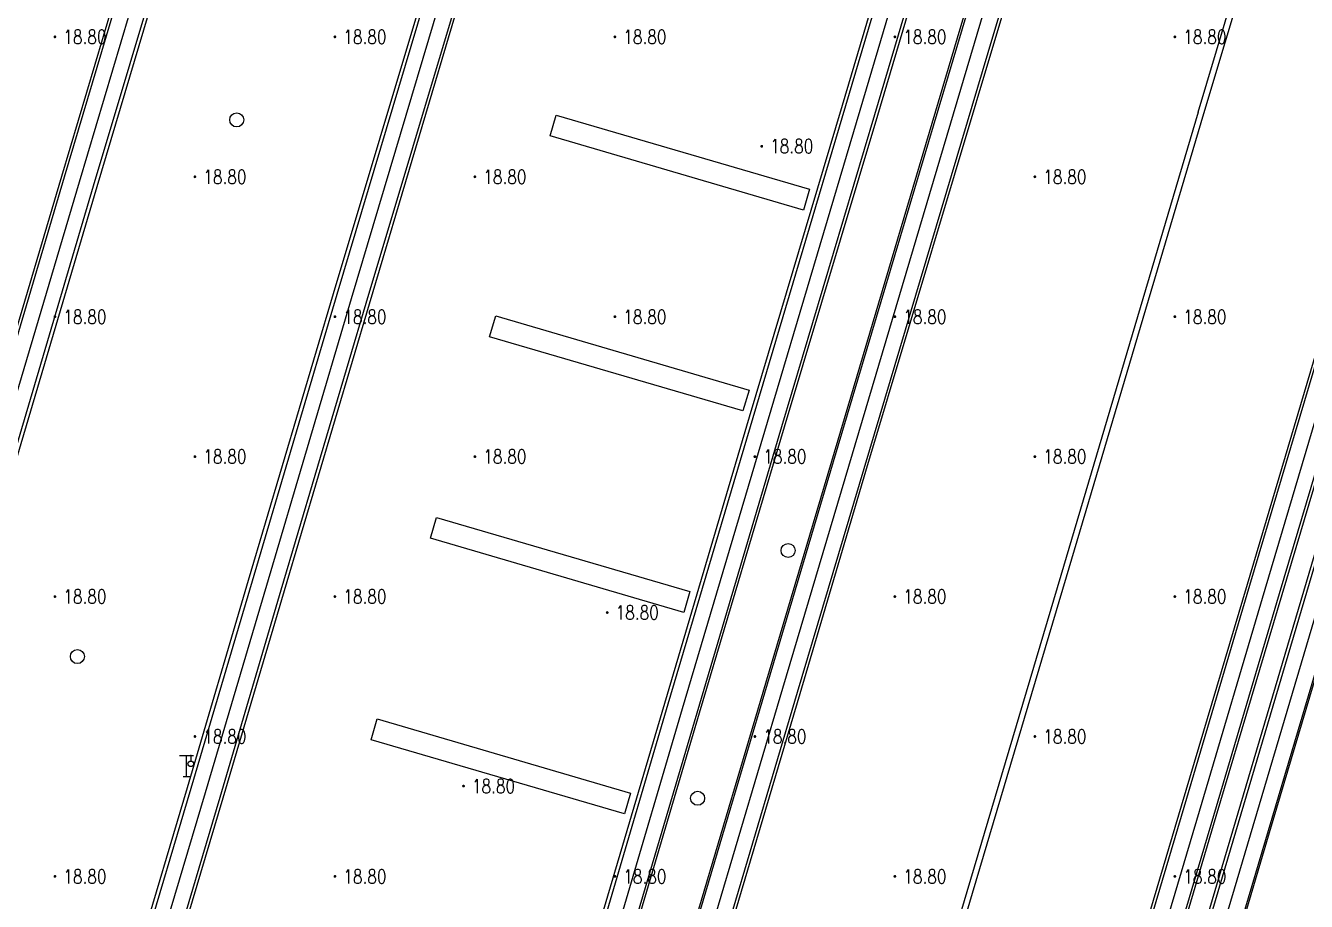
# Model space of a CAD drawing. Extents: x 404846 to 408477, y 3390929 to 3392894.
# Drawn here: x 405959.3 to 406050.8, y 3392022.6 to 3392085.2 of the extents above; entities that cross this region are included whole.
import ezdxf
from ezdxf.enums import TextEntityAlignment as Align

# ---------------------------------------------------------------- set-up
doc = ezdxf.new("R2010")
doc.units = 0
doc.header["$LTSCALE"] = 0.5
doc.header["$PDSIZE"] = 0.2
doc.layers.get('0').update_dxf_attribs({"linetype": 'CONTINUOUS'})
for name, color, linetype in [('3221', 6, 'CONTINUOUS'), ('DLSS', 4, 'CONTINUOUS'), ('FZTZ', 7, 'CONTINUOUS'), ('GCD', 1, 'CONTINUOUS'), ('GXYZ', 2, 'CONTINUOUS'), ('SXSS', 5, 'CONTINUOUS'), ('ZBTZ', 3, 'CONTINUOUS')]:
    doc.layers.add(name, color=color, linetype=linetype)
doc.styles.add('HZ', font='rs.shx', dxfattribs={"width": 0.8, "bigfont": 'hztxt.shx'})
doc.linetypes.add('1161', pattern='A,0,[149,AAA.SHX,S=0.15,R=0,X=0,Y=0],-1.6', length=1.6)

# ---------------------------------------------------------------- blocks, each defined once
blk = doc.blocks.new('gc063')
for p, q in [((-1, 3), (1, 3)), ((0, 0), (0, 3)), ((0.6, 3), (0.6, 2.2)), ((-0.5, 0), (0.5, 0))]:
    blk.add_line(p, q)
blk.add_circle((0.6, 1.8), 0.4)
blk.add_point((0.6, 3))
blk.add_point((0.6, 3))
blk = doc.blocks.new('GC200')
at = {"linetype": 'Continuous', "const_width": 0.2, "flags": 128}
blk.add_lwpolyline([(-0.1, 0, 1), (0.1, 0, 1)], format="xyb", close=True, dxfattribs=at)
blk = doc.blocks.new('gc188')
blk.add_circle((0, 0), 1)

msp = doc.modelspace()

# ---------------------------------------------------------------- linework, layer by layer
at = {"layer": '3221', "color": 6}
msp.add_polyline3d([(405956.729, 3392161.398, 18.927), (405941.127, 3392108.887, 18.738), (405933.382, 3392082.829, 18.777), (405910.571, 3392005.83, 18.647), (405901.442, 3391975.049, 18.79), (405894.062, 3391950.048, 18.764), (405883.561, 3391914.691, 18.764), (405862.385, 3391843.269, 18.779), (405851.78, 3391807.605, 18.92), (405881.47, 3391798.688, 18.775), (405892.099, 3391834.434, 18.593), (405913.28, 3391905.872, 18.605), (405923.779, 3391941.222, 18.764), (405931.169, 3391966.254, 18.79), (405940.292, 3391997.016, 18.647), (405963.105, 3392074.023, 18.777), (405970.842, 3392100.056, 18.738), (405986.445, 3392152.569, 18.927)], close=True, dxfattribs=at)
for points in [[(405952.697, 3391855.963, 19.012), (405961.542, 3391885.756, 18.81), (405967.419, 3391905.494, 18.71), (405975.086, 3391931.432, 18.919), (405983.298, 3391959.114, 18.721), (405989.444, 3391979.814, 18.691), (405993.647, 3391994.035, 18.717), (405998.361, 3392009.915, 18.953), (406001.819, 3392021.556, 19.015), (406006.193, 3392036.387, 18.886), (406012.251, 3392056.836, 18.788), (406018.873, 3392079.137, 18.933), (406036.272, 3392137.785, 18.817), (406006.552, 3392146.602, 18.817), (405989.183, 3392088.056, 18.918), (405982.531, 3392065.651, 18.788), (405976.464, 3392045.174, 18.886), (405972.094, 3392030.354, 19.015), (405968.644, 3392018.74, 18.953), (405963.923, 3392002.839, 18.717), (405959.726, 3391988.638, 18.691), (405953.579, 3391967.934, 18.721)], [(406006.982, 3392016.29, 19.267), (406013.363, 3392037.825, 19.066), (406018.072, 3392053.696, 18.996), (406027.508, 3392085.461, 18.903), (406027.505, 3392085.45, 18.903), (406042.514, 3392136.046, 18.854), (406072.234, 3392127.23, 18.854), (406057.225, 3392076.633, 18.903), (406047.79, 3392044.873, 18.996), (406043.084, 3392029.013, 19.066), (406036.71, 3392007.501, 19.267)], [(406043.188, 3392015.292, 18.985), (406052.387, 3392046.324, 18.824), (406058.253, 3392066.131, 18.754), (406058.257, 3392066.143, 18.754), (406076.036, 3392126.089, 18.695), (406105.756, 3392117.275, 18.695), (406087.977, 3392057.328, 18.754), (406082.11, 3392037.517, 18.824), (406072.91, 3392006.484, 18.985)]]:
    msp.add_polyline3d(points, dxfattribs=at)
at = {"layer": 'FZTZ', "linetype": 'Continuous', "flags": 128}
for points, elevation in [([(405997.164, 3392078.787), (406015.263, 3392073.488), (406014.827, 3392072.001), (405996.729, 3392077.3), (405997.164, 3392078.787)], 28.45), ([(405992.845, 3392064.432), (406010.944, 3392059.133), (406010.509, 3392057.646), (405992.41, 3392062.945), (405992.845, 3392064.432)], 28.188), ([(405988.612, 3392050.031), (406006.711, 3392044.732), (406006.276, 3392043.245), (405988.177, 3392048.544), (405988.612, 3392050.031)], 28.146), ([(405984.38, 3392035.635), (406002.478, 3392030.336), (406002.043, 3392028.849), (405983.944, 3392034.148), (405984.38, 3392035.635)], 28.03)]:
    msp.add_lwpolyline(points, close=True, dxfattribs=dict(at, elevation=elevation))
at = {"layer": 'SXSS', "linetype": 'Continuous', "flags": 128}
for points, elevation in [([(406043.02, 3392078.993), (406047.582, 3392094.247), (406047.965, 3392094.132), (406043.403, 3392078.879), (406043.404, 3392078.88), (406033.597, 3392045.773), (406022.461, 3392008.247), (406013.55, 3391977.985)], 18.838), ([(406043.02, 3392078.993), (406033.213, 3392045.887), (406022.077, 3392008.361), (406013.166, 3391978.098), (406013.166, 3391978.099), (406006.269, 3391954.897), (405995.489, 3391918.534), (405988.215, 3391894.051)], 18.778)]:
    msp.add_lwpolyline(points, dxfattribs=dict(at, elevation=elevation))
at = {"layer": 'ZBTZ', "linetype": '1161', "flags": 128}
for points, elevation in [([(405987.426, 3392154.296), (405988.256, 3392154.061), (405987.701, 3392152.195), (405972.098, 3392099.682), (405964.35, 3392073.654), (405941.575, 3391996.636), (405932.452, 3391965.874), (405925.063, 3391940.843), (405914.546, 3391905.496), (405893.36, 3391834.059), (405882.783, 3391798.487), (405881.182, 3391793.167), (405898.827, 3391787.909), (405900.434, 3391793.268), (405913.725, 3391838.099), (405921.753, 3391865.142), (405930.603, 3391894.954), (405936.421, 3391914.656), (405944.093, 3391940.61), (405952.31, 3391968.311), (405958.458, 3391989.014), (405962.656, 3392003.215), (405967.377, 3392019.116), (405970.826, 3392030.729), (405975.197, 3392045.549), (405981.264, 3392066.027), (405987.919, 3392088.321), (406005.319, 3392146.968), (406005.822, 3392148.818), (406006.771, 3392148.528)], 18.806), ([(405969.767, 3392100.375), (405962.03, 3392074.342), (405939.267, 3391997.32), (405930.144, 3391966.557), (405922.754, 3391941.525), (405912.255, 3391906.176), (405891.222, 3391835.239), (405880.549, 3391799.381), (405882.634, 3391798.761), (405893.174, 3391834.115), (405914.354, 3391905.553), (405924.853, 3391940.903), (405932.227, 3391965.941), (405941.349, 3391996.703), (405964.113, 3392073.724), (405971.89, 3392099.744), (405987.431, 3392152.048), (405985.347, 3392152.667), (405974.523, 3392116.24)], 18.738), ([(405969.567, 3392100.435), (405961.83, 3392074.402), (405939.016, 3391997.394), (405929.942, 3391966.617), (405922.562, 3391941.584), (405912.063, 3391906.233), (405890.985, 3391835.141), (405880.275, 3391799.233), (405878.67, 3391793.899), (405851.551, 3391801.953), (405853.117, 3391807.318), (405863.692, 3391842.881), (405884.793, 3391914.325), (405895.324, 3391949.676), (405902.704, 3391974.676), (405911.832, 3392005.456), (405934.662, 3392082.449), (405942.406, 3392108.507), (405951.666, 3392139.637), (405966.329, 3392135.276)], 18.776), ([(406017.826, 3392079.448), (406011.204, 3392057.147), (406005.145, 3392036.697), (406000.772, 3392021.866), (405997.314, 3392010.226), (405992.599, 3391994.345), (405988.396, 3391980.124), (405982.278, 3391959.417), (405974.065, 3391931.734), (405966.292, 3391905.801), (405960.488, 3391886.067), (405951.643, 3391856.275), (405943.287, 3391827.987), (405930.419, 3391784.588), (405932.489, 3391783.974), (405945.407, 3391827.396), (405953.8, 3391855.636), (405962.645, 3391885.43), (405968.448, 3391905.189), (405976.115, 3391931.127), (405984.327, 3391958.809), (405990.478, 3391979.509), (405994.681, 3391993.728), (405999.395, 3392009.608), (406002.853, 3392021.25), (406007.227, 3392036.081), (406013.285, 3392056.53), (406019.926, 3392078.825), (406037.26, 3392137.25), (406035.156, 3392137.874), (406029.043, 3392117.267), (406017.823, 3392079.449)], 18.828), ([(406071.079, 3392127.192), (406073.176, 3392126.57), (406058.271, 3392076.323), (406048.82, 3392044.567), (406044.114, 3392028.708), (406037.741, 3392007.197), (406031.675, 3391986.633), (406026.657, 3391969.631), (406020.889, 3391950.197), (406011.052, 3391916.947), (406003.022, 3391889.96), (405995.553, 3391864.936), (405991.3, 3391850.509), (405984.197, 3391826.685), (405978.871, 3391808.556), (405968.447, 3391773.326), (405966.375, 3391773.939), (405976.799, 3391809.169), (405982.12, 3391827.3), (405989.223, 3391851.125), (405993.476, 3391865.55), (406000.934, 3391890.575), (406008.957, 3391917.571), (406018.793, 3391950.817), (406024.541, 3391970.256), (406029.576, 3391987.252), (406035.642, 3392007.817), (406042.016, 3392029.33), (406046.722, 3392045.19), (406056.157, 3392076.951)], 18.848), ([(405996.98, 3392109.756), (405990.42, 3392087.585), (405983.796, 3392065.276), (405977.73, 3392044.8), (405973.359, 3392029.979), (405969.909, 3392018.364), (405965.188, 3392002.465), (405960.983, 3391988.265), (405954.835, 3391967.561), (405946.618, 3391939.862), (405938.95, 3391913.906), (405933.088, 3391894.215), (405924.238, 3391864.405), (405916.051, 3391836.797), (405907.627, 3391808.451), (405934.86, 3391800.368), (405942.999, 3391828.072), (405951.355, 3391856.36), (405960.2, 3391886.152), (405966.004, 3391905.886), (405973.791, 3391931.815), (405982.004, 3391959.498), (405988.17, 3391980.191), (405992.373, 3391994.412), (405997.088, 3392010.293), (406000.546, 3392021.933), (406004.919, 3392036.764), (406010.978, 3392057.214), (406017.62, 3392079.509), (406028.696, 3392116.842), (406017.908, 3392120.045), (406013.966, 3392121.216)], 18.831), ([(406060.084, 3392090.99), (406055.954, 3392077.011), (406046.519, 3392045.25), (406041.813, 3392029.39), (406035.439, 3392007.877), (406029.373, 3391987.312), (406024.326, 3391970.319), (406018.578, 3391950.88), (406008.742, 3391917.635), (406000.686, 3391890.649), (405993.229, 3391865.623), (405988.976, 3391851.198), (405981.873, 3391827.373), (405976.567, 3391809.238), (405966.064, 3391773.739), (405964.539, 3391768.492), (405937.247, 3391776.529), (405938.861, 3391781.813), (405949.387, 3391817.302), (405954.702, 3391835.411), (405961.81, 3391859.253), (405966.056, 3391873.654), (405973.48, 3391898.709), (405981.544, 3391925.734), (405991.365, 3391958.93), (405997.113, 3391978.367), (406002.136, 3391995.348), (406008.206, 3392015.928), (406014.586, 3392037.463), (406019.295, 3392053.333), (406028.79, 3392085.08), (406033.012, 3392099.08)], 18.872), ([(406093.639, 3392081.037), (406086.739, 3392057.695), (406080.888, 3392037.879), (406071.688, 3392006.846), (406064.042, 3391981.035), (406057.246, 3391958.146), (406048.747, 3391929.432), (406042.612, 3391908.786), (406035.971, 3391886.471), (406023.554, 3391844.443), (406015.655, 3391817.807), (406010.205, 3391799.444), (405999.644, 3391763.845), (405998.121, 3391758.826), (405997.71, 3391758.488), (405970.798, 3391766.486), (405972.976, 3391773.763), (405982.917, 3391807.362), (405988.255, 3391825.483), (405995.358, 3391849.306), (405999.612, 3391863.735), (406007.048, 3391888.771), (406015.102, 3391915.744), (406024.941, 3391949), (406030.675, 3391968.446), (406035.693, 3391985.447), (406041.758, 3392006.009), (406048.13, 3392027.517), (406052.835, 3392043.375), (406059.684, 3392066.19), (406066.428, 3392089.108)], 18.787)]:
    msp.add_lwpolyline(points, dxfattribs=dict(at, elevation=elevation))
for points, elevation in [([(405981.508, 3392065.955), (405975.441, 3392045.477), (405971.071, 3392030.656), (405967.621, 3392019.043), (405962.9, 3392003.142), (405958.651, 3391988.957), (405952.504, 3391968.253), (405944.287, 3391940.552), (405936.615, 3391914.599), (405930.815, 3391894.891), (405921.964, 3391865.079), (405900.686, 3391793.405), (405902.771, 3391792.787), (405924.027, 3391864.468), (405932.877, 3391894.278), (405938.739, 3391913.969), (405946.39, 3391939.929), (405954.608, 3391967.629), (405960.755, 3391988.332), (405964.984, 3392002.525), (405969.705, 3392018.425), (405973.155, 3392030.04), (405977.525, 3392044.861), (405983.592, 3392065.337), (405990.259, 3392087.627), (406007.591, 3392146.048), (406005.468, 3392146.678), (405988.136, 3392088.256), (405981.508, 3392065.955)], 18.839), ([(406026.288, 3392085.824), (406041.828, 3392138.29), (406038.068, 3392139.293), (406020.112, 3392078.77), (406013.441, 3392056.484), (406007.383, 3392036.035), (406003.009, 3392021.204), (405999.551, 3392009.562), (405994.836, 3391993.682), (405990.634, 3391979.463), (405984.501, 3391958.757), (405976.289, 3391931.076), (405968.622, 3391905.137), (405962.789, 3391885.387), (405953.944, 3391855.593), (405945.55, 3391827.354), (405931.967, 3391781.856), (405935.854, 3391780.683), (405946.945, 3391818.019), (405952.261, 3391836.133), (405959.37, 3391859.976), (405963.615, 3391874.375), (405971.04, 3391899.432), (405979.117, 3391926.457), (405988.937, 3391959.648), (405994.678, 3391979.086), (405999.691, 3391996.07), (406005.761, 3392016.651), (406012.143, 3392038.187), (406016.851, 3392054.058), (406026.288, 3392085.824)], 18.86), ([(406041.404, 3392136.026), (406043.477, 3392135.411), (406028.563, 3392085.136), (406028.322, 3392084.348), (406014.383, 3392037.523), (406008.002, 3392015.988), (406001.932, 3391995.408), (405996.907, 3391978.428), (405991.159, 3391958.991), (405981.338, 3391925.796), (405973.241, 3391898.777), (405965.825, 3391873.722), (405961.579, 3391859.321), (405954.47, 3391835.479), (405949.155, 3391817.37), (405938.729, 3391782.173), (405936.648, 3391782.792), (405947.079, 3391817.98), (405952.396, 3391836.093), (405959.505, 3391859.936), (405963.75, 3391874.336), (405971.174, 3391899.393), (405979.231, 3391926.423), (405989.051, 3391959.614), (405994.807, 3391979.048), (405999.819, 3391996.032), (406005.89, 3392016.613), (406012.271, 3392038.149), (406016.98, 3392054.02), (406026.178, 3392084.985), (406041.404, 3392136.026)], 18.889), ([(406057.035, 3392066.505), (406075.347, 3392128.252), (406073.988, 3392128.626), (406058.456, 3392076.268), (406049.001, 3392044.514), (406044.295, 3392028.654), (406037.922, 3392007.143), (406031.856, 3391986.579), (406026.838, 3391969.577), (406021.105, 3391950.133), (406011.267, 3391916.883), (406003.215, 3391889.912), (405995.776, 3391864.87), (405991.523, 3391850.443), (405984.42, 3391826.619), (405979.081, 3391808.494), (405968.029, 3391771.141), (405969.332, 3391770.726), (405980.465, 3391808.307), (405985.885, 3391826.639), (405993.775, 3391853.243), (406000.005, 3391874.399), (406006.242, 3391895.277), (406012.875, 3391917.632), (406019.004, 3391938.261), (406027.521, 3391966.98), (406034.309, 3391989.853), (406041.953, 3392015.658), (406051.153, 3392046.69), (406057.035, 3392066.505)], 18.819), ([(406066.022, 3392088.471), (406059.308, 3392065.831), (406053.466, 3392046.005), (406044.266, 3392014.972), (406036.622, 3391989.167), (406029.828, 3391966.288), (406021.306, 3391937.578), (406015.175, 3391916.947), (406008.522, 3391894.606), (406008.527, 3391894.606), (406002.333, 3391873.711), (405996.102, 3391852.555), (405988.212, 3391825.948), (405982.778, 3391807.622), (405972.283, 3391772.198), (405970.182, 3391772.821), (405980.676, 3391808.245), (405986.129, 3391826.566), (405994.019, 3391853.171), (406000.25, 3391874.327), (406006.444, 3391895.223), (406013.091, 3391917.568), (406019.221, 3391938.197), (406027.729, 3391966.911), (406034.523, 3391989.79), (406042.167, 3392015.594), (406051.366, 3392046.627), (406057.232, 3392066.433), (406057.22, 3392066.45), (406074.926, 3392126.152), (406077.014, 3392125.532), (406066.022, 3392088.471)], 18.79)]:
    msp.add_lwpolyline(points, close=True, dxfattribs=dict(at, elevation=elevation))

# ---------------------------------------------------------------- block references
at = {"layer": 'DLSS', "linetype": 'Continuous', "xscale": 0.5, "yscale": 0.5}
msp.add_blockref('gc063', (405970.762, 3392031.527, 19.128), dxfattribs=at)
at = {"layer": 'GCD', "linetype": 'Continuous'}
ref = msp.add_blockref('GC200', (405961.358, 3392084.379, 18.8), dxfattribs=dict(at, xscale=0.5, yscale=0.5, zscale=0.5))
ref.add_attrib('height', '18.80', dxfattribs={"linetype": 'Continuous', "height": 1, "style": 'HZ', "width": 0.8}).set_placement((405961.958, 3392084.379, 18.8), align=Align.MIDDLE_LEFT)
ref = msp.add_blockref('GC200', (405981.358, 3392084.379, 18.8), dxfattribs=dict(at, xscale=0.5, yscale=0.5, zscale=0.5))
ref.add_attrib('height', '18.80', dxfattribs={"linetype": 'Continuous', "height": 1, "style": 'HZ', "width": 0.8}).set_placement((405981.958, 3392084.379, 18.8), align=Align.MIDDLE_LEFT)
ref = msp.add_blockref('GC200', (406001.358, 3392084.379, 18.8), dxfattribs=dict(at, xscale=0.5, yscale=0.5, zscale=0.5))
ref.add_attrib('height', '18.80', dxfattribs={"linetype": 'Continuous', "height": 1, "style": 'HZ', "width": 0.8}).set_placement((406001.958, 3392084.379, 18.8), align=Align.MIDDLE_LEFT)
ref = msp.add_blockref('GC200', (406021.358, 3392084.379, 18.8), dxfattribs=dict(at, xscale=0.5, yscale=0.5, zscale=0.5))
ref.add_attrib('height', '18.80', dxfattribs={"linetype": 'Continuous', "height": 1, "style": 'HZ', "width": 0.8}).set_placement((406021.958, 3392084.379, 18.8), align=Align.MIDDLE_LEFT)
ref = msp.add_blockref('GC200', (406041.358, 3392084.379, 18.8), dxfattribs=dict(at, xscale=0.5, yscale=0.5, zscale=0.5))
ref.add_attrib('height', '18.80', dxfattribs={"linetype": 'Continuous', "height": 1, "style": 'HZ', "width": 0.8}).set_placement((406041.958, 3392084.379, 18.8), align=Align.MIDDLE_LEFT)
ref = msp.add_blockref('GC200', (406011.847, 3392076.556, 18.8), dxfattribs=dict(at, xscale=0.5, yscale=0.5, zscale=0.5))
ref.add_attrib('height', '18.80', dxfattribs={"linetype": 'Continuous', "height": 1, "style": 'HZ', "width": 0.8}).set_placement((406012.447, 3392076.556, 18.8), align=Align.MIDDLE_LEFT)
ref = msp.add_blockref('GC200', (405971.358, 3392074.379, 18.8), dxfattribs=dict(at, xscale=0.5, yscale=0.5, zscale=0.5))
ref.add_attrib('height', '18.80', dxfattribs={"linetype": 'Continuous', "height": 1, "style": 'HZ', "width": 0.8}).set_placement((405971.958, 3392074.379, 18.8), align=Align.MIDDLE_LEFT)
ref = msp.add_blockref('GC200', (405991.358, 3392074.379, 18.8), dxfattribs=dict(at, xscale=0.5, yscale=0.5, zscale=0.5))
ref.add_attrib('height', '18.80', dxfattribs={"linetype": 'Continuous', "height": 1, "style": 'HZ', "width": 0.8}).set_placement((405991.958, 3392074.379, 18.8), align=Align.MIDDLE_LEFT)
ref = msp.add_blockref('GC200', (406031.358, 3392074.379, 18.8), dxfattribs=dict(at, xscale=0.5, yscale=0.5, zscale=0.5))
ref.add_attrib('height', '18.80', dxfattribs={"linetype": 'Continuous', "height": 1, "style": 'HZ', "width": 0.8}).set_placement((406031.958, 3392074.379, 18.8), align=Align.MIDDLE_LEFT)
ref = msp.add_blockref('GC200', (405961.358, 3392064.379, 18.8), dxfattribs=dict(at, xscale=0.5, yscale=0.5, zscale=0.5))
ref.add_attrib('height', '18.80', dxfattribs={"linetype": 'Continuous', "height": 1, "style": 'HZ', "width": 0.8}).set_placement((405961.958, 3392064.379, 18.8), align=Align.MIDDLE_LEFT)
ref = msp.add_blockref('GC200', (405981.358, 3392064.379, 18.8), dxfattribs=dict(at, xscale=0.5, yscale=0.5, zscale=0.5))
ref.add_attrib('height', '18.80', dxfattribs={"linetype": 'Continuous', "height": 1, "style": 'HZ', "width": 0.8}).set_placement((405981.958, 3392064.379, 18.8), align=Align.MIDDLE_LEFT)
ref = msp.add_blockref('GC200', (406001.358, 3392064.379, 18.8), dxfattribs=dict(at, xscale=0.5, yscale=0.5, zscale=0.5))
ref.add_attrib('height', '18.80', dxfattribs={"linetype": 'Continuous', "height": 1, "style": 'HZ', "width": 0.8}).set_placement((406001.958, 3392064.379, 18.8), align=Align.MIDDLE_LEFT)
ref = msp.add_blockref('GC200', (406021.358, 3392064.379, 18.8), dxfattribs=dict(at, xscale=0.5, yscale=0.5, zscale=0.5))
ref.add_attrib('height', '18.80', dxfattribs={"linetype": 'Continuous', "height": 1, "style": 'HZ', "width": 0.8}).set_placement((406021.958, 3392064.379, 18.8), align=Align.MIDDLE_LEFT)
ref = msp.add_blockref('GC200', (406041.358, 3392064.379, 18.8), dxfattribs=dict(at, xscale=0.5, yscale=0.5, zscale=0.5))
ref.add_attrib('height', '18.80', dxfattribs={"linetype": 'Continuous', "height": 1, "style": 'HZ', "width": 0.8}).set_placement((406041.958, 3392064.379, 18.8), align=Align.MIDDLE_LEFT)
ref = msp.add_blockref('GC200', (405971.358, 3392054.379, 18.8), dxfattribs=dict(at, xscale=0.5, yscale=0.5, zscale=0.5))
ref.add_attrib('height', '18.80', dxfattribs={"linetype": 'Continuous', "height": 1, "style": 'HZ', "width": 0.8}).set_placement((405971.958, 3392054.379, 18.8), align=Align.MIDDLE_LEFT)
ref = msp.add_blockref('GC200', (405991.358, 3392054.379, 18.8), dxfattribs=dict(at, xscale=0.5, yscale=0.5, zscale=0.5))
ref.add_attrib('height', '18.80', dxfattribs={"linetype": 'Continuous', "height": 1, "style": 'HZ', "width": 0.8}).set_placement((405991.958, 3392054.379, 18.8), align=Align.MIDDLE_LEFT)
ref = msp.add_blockref('GC200', (406011.358, 3392054.379, 18.8), dxfattribs=dict(at, xscale=0.5, yscale=0.5, zscale=0.5))
ref.add_attrib('height', '18.80', dxfattribs={"linetype": 'Continuous', "height": 1, "style": 'HZ', "width": 0.8}).set_placement((406011.958, 3392054.379, 18.8), align=Align.MIDDLE_LEFT)
ref = msp.add_blockref('GC200', (406031.358, 3392054.379, 18.8), dxfattribs=dict(at, xscale=0.5, yscale=0.5, zscale=0.5))
ref.add_attrib('height', '18.80', dxfattribs={"linetype": 'Continuous', "height": 1, "style": 'HZ', "width": 0.8}).set_placement((406031.958, 3392054.379, 18.8), align=Align.MIDDLE_LEFT)
ref = msp.add_blockref('GC200', (405961.358, 3392044.379, 18.8), dxfattribs=dict(at, xscale=0.5, yscale=0.5, zscale=0.5))
ref.add_attrib('height', '18.80', dxfattribs={"linetype": 'Continuous', "height": 1, "style": 'HZ', "width": 0.8}).set_placement((405961.958, 3392044.379, 18.8), align=Align.MIDDLE_LEFT)
ref = msp.add_blockref('GC200', (405981.358, 3392044.379, 18.8), dxfattribs=dict(at, xscale=0.5, yscale=0.5, zscale=0.5))
ref.add_attrib('height', '18.80', dxfattribs={"linetype": 'Continuous', "height": 1, "style": 'HZ', "width": 0.8}).set_placement((405981.958, 3392044.379, 18.8), align=Align.MIDDLE_LEFT)
ref = msp.add_blockref('GC200', (406021.358, 3392044.379, 18.8), dxfattribs=dict(at, xscale=0.5, yscale=0.5, zscale=0.5))
ref.add_attrib('height', '18.80', dxfattribs={"linetype": 'Continuous', "height": 1, "style": 'HZ', "width": 0.8}).set_placement((406021.958, 3392044.379, 18.8), align=Align.MIDDLE_LEFT)
ref = msp.add_blockref('GC200', (406041.358, 3392044.379, 18.8), dxfattribs=dict(at, xscale=0.5, yscale=0.5, zscale=0.5))
ref.add_attrib('height', '18.80', dxfattribs={"linetype": 'Continuous', "height": 1, "style": 'HZ', "width": 0.8}).set_placement((406041.958, 3392044.379, 18.8), align=Align.MIDDLE_LEFT)
ref = msp.add_blockref('GC200', (406000.811, 3392043.236, 18.8), dxfattribs=dict(at, xscale=0.5, yscale=0.5, zscale=0.5))
ref.add_attrib('height', '18.80', dxfattribs={"linetype": 'Continuous', "height": 1, "style": 'HZ', "width": 0.8}).set_placement((406001.411, 3392043.236, 18.8), align=Align.MIDDLE_LEFT)
ref = msp.add_blockref('GC200', (405971.358, 3392034.379, 18.8), dxfattribs=dict(at, xscale=0.5, yscale=0.5, zscale=0.5))
ref.add_attrib('height', '18.80', dxfattribs={"linetype": 'Continuous', "height": 1, "style": 'HZ', "width": 0.8}).set_placement((405971.958, 3392034.379, 18.8), align=Align.MIDDLE_LEFT)
ref = msp.add_blockref('GC200', (406011.358, 3392034.379, 18.8), dxfattribs=dict(at, xscale=0.5, yscale=0.5, zscale=0.5))
ref.add_attrib('height', '18.80', dxfattribs={"linetype": 'Continuous', "height": 1, "style": 'HZ', "width": 0.8}).set_placement((406011.958, 3392034.379, 18.8), align=Align.MIDDLE_LEFT)
ref = msp.add_blockref('GC200', (406031.358, 3392034.379, 18.8), dxfattribs=dict(at, xscale=0.5, yscale=0.5, zscale=0.5))
ref.add_attrib('height', '18.80', dxfattribs={"linetype": 'Continuous', "height": 1, "style": 'HZ', "width": 0.8}).set_placement((406031.958, 3392034.379, 18.8), align=Align.MIDDLE_LEFT)
ref = msp.add_blockref('GC200', (405990.545, 3392030.834, 18.8), dxfattribs=dict(at, xscale=0.5, yscale=0.5, zscale=0.5))
ref.add_attrib('height', '18.80', dxfattribs={"linetype": 'Continuous', "height": 1, "style": 'HZ', "width": 0.8}).set_placement((405991.145, 3392030.834, 18.8), align=Align.MIDDLE_LEFT)
ref = msp.add_blockref('GC200', (405961.358, 3392024.379, 18.8), dxfattribs=dict(at, xscale=0.5, yscale=0.5, zscale=0.5))
ref.add_attrib('height', '18.80', dxfattribs={"linetype": 'Continuous', "height": 1, "style": 'HZ', "width": 0.8}).set_placement((405961.958, 3392024.379, 18.8), align=Align.MIDDLE_LEFT)
ref = msp.add_blockref('GC200', (405981.358, 3392024.379, 18.8), dxfattribs=dict(at, xscale=0.5, yscale=0.5, zscale=0.5))
ref.add_attrib('height', '18.80', dxfattribs={"linetype": 'Continuous', "height": 1, "style": 'HZ', "width": 0.8}).set_placement((405981.958, 3392024.379, 18.8), align=Align.MIDDLE_LEFT)
ref = msp.add_blockref('GC200', (406001.358, 3392024.379, 18.8), dxfattribs=dict(at, xscale=0.5, yscale=0.5, zscale=0.5))
ref.add_attrib('height', '18.80', dxfattribs={"linetype": 'Continuous', "height": 1, "style": 'HZ', "width": 0.8}).set_placement((406001.958, 3392024.379, 18.8), align=Align.MIDDLE_LEFT)
ref = msp.add_blockref('GC200', (406021.358, 3392024.379, 18.8), dxfattribs=dict(at, xscale=0.5, yscale=0.5, zscale=0.5))
ref.add_attrib('height', '18.80', dxfattribs={"linetype": 'Continuous', "height": 1, "style": 'HZ', "width": 0.8}).set_placement((406021.958, 3392024.379, 18.8), align=Align.MIDDLE_LEFT)
ref = msp.add_blockref('GC200', (406041.358, 3392024.379, 18.8), dxfattribs=dict(at, xscale=0.5, yscale=0.5, zscale=0.5))
ref.add_attrib('height', '18.80', dxfattribs={"linetype": 'Continuous', "height": 1, "style": 'HZ', "width": 0.8}).set_placement((406041.958, 3392024.379, 18.8), align=Align.MIDDLE_LEFT)
at = {"layer": 'GXYZ', "linetype": 'Continuous', "xscale": 0.5, "yscale": 0.5}
for p in [(405974.342, 3392078.445, 18.764), (406013.731, 3392047.674, 18.835), (405962.962, 3392040.091, 18.987), (406007.27, 3392029.962, 18.849)]:
    msp.add_blockref('gc188', p, dxfattribs=at)

doc.saveas('drawing.dxf')
